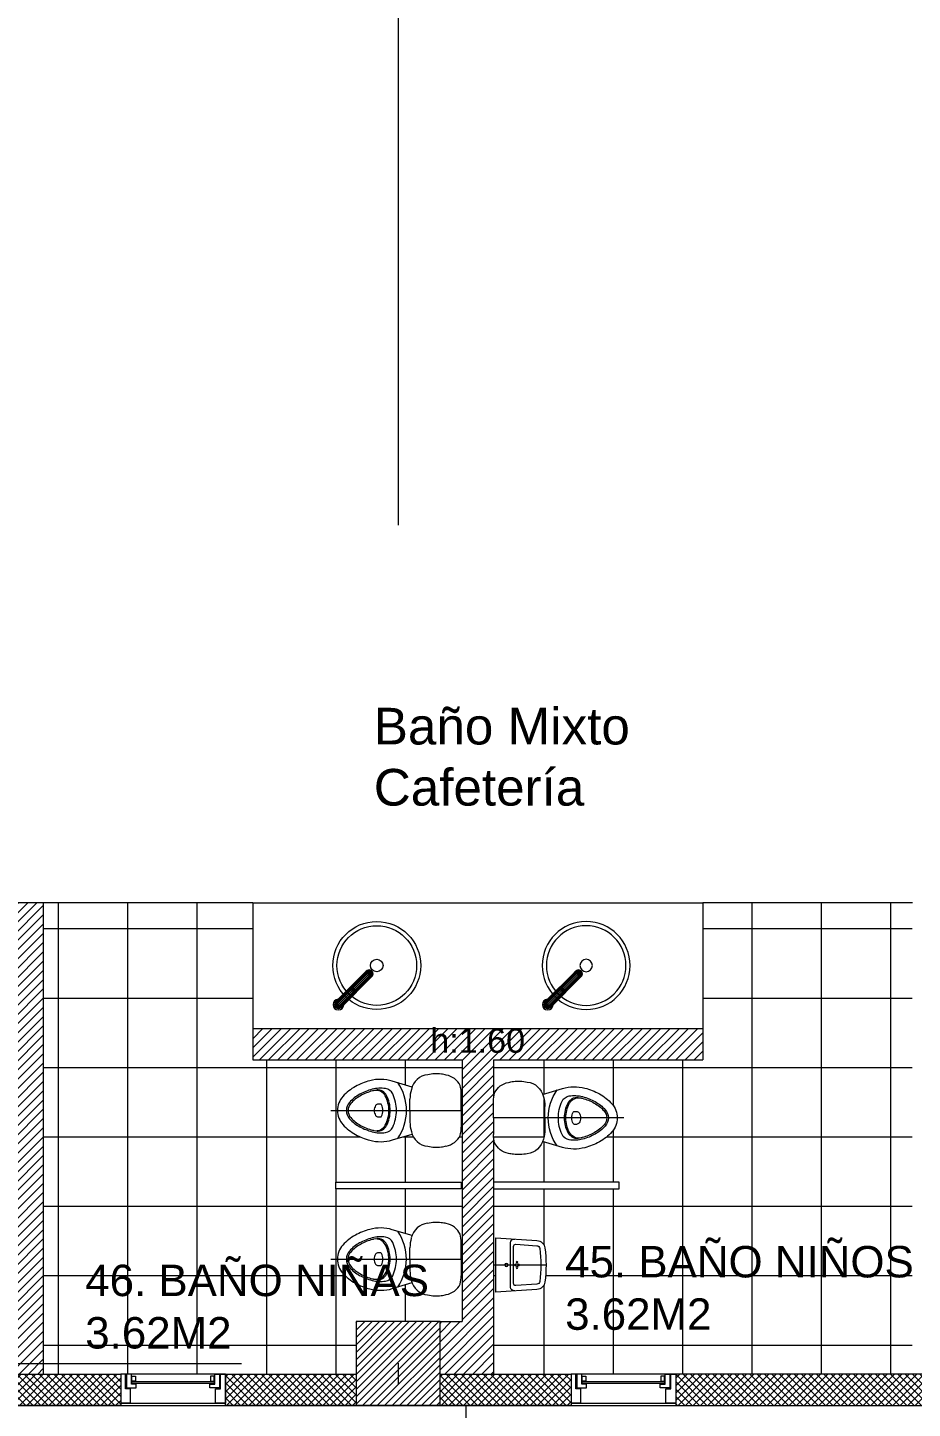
# Model space of a CAD drawing. Extents: x 98839 to 99031, y 101876 to 101926.
# Drawn here: x 98873.86 to 98878.09, y 101884.74 to 101891.33 of the extents above; entities that cross this region are included whole.
import ezdxf

# ---------------------------------------------------------------- set-up
doc = ezdxf.new("R2010")
doc.units = 0
doc.header["$LTSCALE"] = 8
doc.header["$MEASUREMENT"] = 0
doc.linetypes.add('DASHDOTX2', pattern=[2, 1, -0.5, 0, -0.5])
doc.linetypes.add('HIDDEN', pattern=[0.375, 0.25, -0.125])
doc.layers.get('0').update_dxf_attribs({"linetype": 'CONTINUOUS', "lineweight": 9})
for name, color, linetype, lineweight in [('A_CARP-MAD', 46, 'CONTINUOUS', 18), ('A_CARP-MET', 126, 'CONTINUOUS', 18), ('A_CLRA-YESO', 71, 'CONTINUOUS', 18), ('A_COLS', 1, 'CONTINUOUS', 20), ('A_EJES', 75, 'DASHDOTX2', 5), ('A_MUEB-FIJO', 3, 'CONTINUOUS', 15), ('A_MURO', 7, 'CONTINUOUS', 20), ('A_PISO-ACHU', 251, 'CONTINUOUS', 0), ('A_PISO-GRAN', 250, 'CONTINUOUS', 0), ('A_TEXT', 154, 'CONTINUOUS', 0), ('A_VENT', 124, 'CONTINUOUS', 18), ('Arq_Muebles_Fijos', 252, 'CONTINUOUS', 15), ('MOBILIARIO', 3, 'CONTINUOUS', 15), ('MUROS', 7, 'CONTINUOUS', 5), ('PROYECCION-ALTA', 9, 'HIDDEN', 0)]:
    doc.layers.add(name, color=color, linetype=linetype, lineweight=lineweight)
doc.styles.add('DIM', font='arial.ttf')
pattern_1 = [(45, (0, 0), (-0.022097086912, 0.022097086912), [])]

# ---------------------------------------------------------------- blocks, each defined once
blk = doc.blocks.new('LAVAMANOS_NAL 2')
at = {"layer": 'MOBILIARIO', "color": 3}
for radius in [0.21, 0.19, 0.03]:
    blk.add_circle((0, 0), radius, dxfattribs=at)
blk = doc.blocks.new('sanit planta niños 25 JUNIO')
at = {"layer": 'MOBILIARIO'}
for p, q in [((0, 0), (-0.0794, 0)), ((0, 0), (0.0794, 0)), ((0, -0.6231), (0, 0)), ((-0.1121, -0.2346), (-0.1406, -0.3294)), ((0, -0.2452), (-0.0547, -0.2452)), ((0, -0.2452), (0.0547, -0.2452)), ((0.1407, -0.3293), (0.1122, -0.2346)), ((-0.0308, -0.3869), (-0.0308, -0.3962)), ((0.0309, -0.3962), (0.0309, -0.3869))]:
    blk.add_line(p, q, dxfattribs=at)
for centre, radius, start, end in [((-0.0794, -0.1422), 0.1422, 90.00182, 106.10126), ((0.0794, -0.1422), 0.1422, 73.89874, 89.99818), ((-0.0807, -0.0871), 0.09, 115.06996, 170.1707), ((0.0807, -0.0871), 0.09, 9.8293, 64.93004), ((0.0251, -0.1189), 0.2003, 173.22012, 192.00698), ((-0.0605, -0.1048), 0.1137, 163.12305, 175.19805), ((0.0605, -0.1048), 0.1137, 4.80195, 16.87695), ((-0.025, -0.1189), 0.2003, 347.99302, 6.77988), ((-0.0823, -0.1515), 0.0891, 185.84827, 257.92215), ((0.0823, -0.1515), 0.0891, 282.07785, 354.15173), ((0, -0.4948), 0.2331, 90.00415, 124.90857), ((-0.0547, -0.0803), 0.1649, 253.7382, 269.99817), ((0, -0.4948), 0.2331, 55.09962, 90.00404), ((0.0547, -0.0803), 0.1649, 270.00183, 286.2618), ((0.0495, -0.3858), 0.1983, 163.47367, 194.86383), ((-0.0595, -0.369), 0.0458, 115.31072, 171.24284), ((0, -0.4948), 0.185, 90.00392, 115.31106), ((0, -0.4948), 0.185, 64.69713, 90.00427), ((0.0595, -0.369), 0.0458, 8.76535, 64.69747), ((-0.0494, -0.3858), 0.1983, 345.14436, 16.53451), ((0.0495, -0.3858), 0.1561, 171.24415, 194.86369), ((-0.0474, -0.403), 0.052, 117.32786, 181.00091), ((-0.0461, -0.4074), 0.0502, 117.83819, 192.7538), ((0, -0.4948), 0.1553, 90.00409, 117.32783), ((0, -0.4948), 0.149, 90.00415, 117.83792), ((-0.024, -0.3869), 0.00676, 116.97441, 180.00409), ((0, -0.4342), 0.0598, 90.00379, 116.97254), ((0, -0.4948), 0.1553, 62.68036, 90.00409), ((0, -0.4948), 0.149, 62.17027, 90.00404), ((0, -0.4342), 0.0598, 63.03565, 90.0044), ((0.0241, -0.3869), 0.00676, 0.00409, 63.03378), ((0.0462, -0.4074), 0.0502, 347.25439, 62.17), ((0.0475, -0.403), 0.052, 359.00728, 62.68032), ((-0.0494, -0.3858), 0.1561, 345.14449, 8.76404), ((0.1531, -0.3583), 0.3055, 194.8653, 208.84963), ((0.1531, -0.3583), 0.2632, 194.86295, 208.84824), ((0.0491, -0.3857), 0.1479, 192.81784, 194.9232), ((0.1531, -0.3583), 0.2554, 194.86588, 208.85022), ((-0.0154, -0.3962), 0.0154, 180.18807, 237.92092), ((0, -0.3716), 0.0444, 237.92051, 270.00407), ((0, -0.3716), 0.0444, 270.00411, 302.08767), ((0.0154, -0.3962), 0.0154, 302.08727, 359.82011), ((-0.153, -0.3583), 0.2554, 331.15796, 345.14231), ((-0.153, -0.3583), 0.2632, 331.15995, 345.14524), ((-0.0491, -0.3857), 0.1479, 345.08499, 347.19035), ((-0.153, -0.3583), 0.3055, 331.15856, 345.14289), ((0.0861, -0.3952), 0.229, 208.84819, 227.99853), ((0.0861, -0.3952), 0.1867, 208.84875, 227.99866), ((0.0861, -0.3952), 0.1789, 208.84941, 227.99922), ((-0.086, -0.3952), 0.1789, 312.00897, 331.15878), ((-0.086, -0.3952), 0.1867, 312.00953, 331.15944), ((-0.086, -0.3952), 0.229, 312.00966, 331.16), ((0, -0.4908), 0.1004, 227.99889, 270.0041), ((0, -0.4908), 0.0581, 227.99884, 270.00408), ((0, -0.4908), 0.0503, 227.99883, 270.00407), ((0, -0.4908), 0.0503, 270.00412, 312.00936), ((0, -0.4908), 0.0581, 270.00411, 312.00935), ((0, -0.4908), 0.1004, 270.00409, 312.0093)]:
    blk.add_arc(centre, radius, start, end, dxfattribs=at)
blk = doc.blocks.new('*U475')
blk.add_wipeout([(-0.3621, 0.6142), (-0.2628, 0.6128), (-0.234, 0.6035), (-0.2058, 0.5758), (-0.1928, 0.5424), (-0.1869, 0.4953), (-0.1945, 0.4374), (-0.2055, 0.4136), (-0.2288, 0.3897), (-0.2498, 0.3788), (-0.2172, 0.2679), (-0.2133, 0.2313), (-0.2152, 0.2006), (-0.2199, 0.1775), (-0.2275, 0.1531), (-0.2585, 0.0906), (-0.2729, 0.0716), (-0.2843, 0.059), (-0.2949, 0.0488), (-0.3032, 0.0421), (-0.315, 0.0347), (-0.3261, 0.0297), (-0.3621, 0.023), (-0.4049, 0.0326), (-0.4348, 0.0539), (-0.4525, 0.0729), (-0.4734, 0.1027), (-0.5016, 0.1679), (-0.5082, 0.1952), (-0.5094, 0.2531), (-0.5034, 0.2829), (-0.4908, 0.3248), (-0.4745, 0.3788), (-0.4962, 0.3902), (-0.5107, 0.4032), (-0.5285, 0.4332), (-0.5344, 0.4605), (-0.5374, 0.4935), (-0.5346, 0.5294), (-0.524, 0.5722), (-0.5171, 0.578), (-0.5035, 0.5935), (-0.4882, 0.6048), (-0.4688, 0.6115), (-0.4564, 0.6134), (-0.4441, 0.6139)]).dxf.layer = 'MOBILIARIO'
at = {"layer": 'MOBILIARIO'}
blk.add_blockref('sanit planta niños 25 JUNIO', (-0.3621, 0.6142), dxfattribs=at)
blk = doc.blocks.new('orinal planta niños 25 JUNIO')
at = {"layer": 'MOBILIARIO'}
for p, q in [((0.13, 0), (-0.13, 0)), ((0, 0.0109), (0, -0.24)), ((0.1062, -0.07), (-0.1062, -0.07)), ((-0.0985, -0.0957), (-0.0918, -0.1955)), ((0.0885, -0.085), (-0.0885, -0.085)), ((0.0918, -0.1955), (0.0985, -0.0957))]:
    blk.add_line(p, q, dxfattribs=at)
blk.add_lwpolyline([(-0.13, 0), (-0.1168, -0.1968, 0.367694), (-0.0816, -0.2348, 0.063622), (0.0816, -0.2348, 0.367694), (0.1168, -0.1968), (0.13, 0)], format="xyb", dxfattribs=at)
for centre, radius in [((0, -0.051), 0.0075), ((-0.0125, -0.1011), 0.004), ((0, -0.0936), 0.004), ((0, -0.1086), 0.004), ((0.0125, -0.1011), 0.004)]:
    blk.add_circle(centre, radius, dxfattribs=at)
for centre, radius, start, end in [((-0.1046, -0.0893), 0.0193, 94.70755, 184.37723), ((-0.0885, -0.095), 0.01, 90, 183.83756), ((0.0885, -0.095), 0.01, 356.16244, 90), ((0.1046, -0.0893), 0.0193, 355.62277, 85.29245), ((-0.0768, -0.1951), 0.015, 181.46697, 261.97583), ((0.0768, -0.1951), 0.015, 278.02417, 358.53303), ((0, 0.404), 0.619, 262.67417, 277.32583)]:
    blk.add_arc(centre, radius, start, end, dxfattribs=at)
blk = doc.blocks.new('*U478')
blk.add_wipeout([(-0.1656, 0.24), (0.0944, 0.24), (0.0812, 0.0432), (0.0727, 0.0202), (0.0642, 0.0122), (0.0499, 0.0058), (0.0265, 0.003), (-0.0548, 0.0003), (-0.107, 0.004), (-0.1238, 0.0066), (-0.1475, 0.0256), (-0.1521, 0.0394), (-0.1556, 0.0905)]).dxf.layer = 'MOBILIARIO'
at = {"layer": 'MOBILIARIO'}
blk.add_blockref('orinal planta niños 25 JUNIO', (-0.0356, 0.24), dxfattribs=at)
blk = doc.blocks.new('griferia')
at = {"layer": 'MOBILIARIO', "color": 8, "linetype": 'Continuous'}
for points in [[(-0.2262, 0), (-0.1055, 0)], [(-0.2251, 0.0064), (-0.1058, 0.0064)], [(-0.2225, 0.0113), (-0.1065, 0.0113)], [(-0.2195, 0.0144), (-0.1071, 0.0144)], [(-0.2158, 0.0168), (-0.1077, 0.0168)], [(0, 0.0188), (-0.2074, 0.0188)], [(-0.2074, -0.0188), (0, -0.0188), (0, 0.0188)], [(-0.0947, 0.0168), (0, 0.0168)], [(-0.0941, 0.0144), (0, 0.0144)], [(-0.0934, 0.0113), (0, 0.0113)], [(-0.0928, 0.0064), (0, 0.0064)], [(-0.0925, 0), (0, 0)], [(0.0144, -0.012), (0.0144, 0.012)], [(0.0158, -0.0102), (0.0158, 0.0102)], [(0.0172, -0.0077), (0.0172, 0.0077)], [(0.0184, -0.0036), (0.0184, 0.0036)], [(-0.2251, -0.0064), (-0.1058, -0.0064)], [(-0.2225, -0.0113), (-0.1065, -0.0113)], [(-0.2195, -0.0144), (-0.1071, -0.0144)], [(-0.2158, -0.0168), (-0.1077, -0.0168)], [(-0.0947, -0.0168), (0, -0.0168)], [(-0.0941, -0.0144), (0, -0.0144)], [(-0.0934, -0.0113), (0, -0.0113)], [(-0.0928, -0.0064), (0, -0.0064)]]:
    blk.add_lwpolyline(points, dxfattribs=at)
for centre, radius, start, end in [((-0.2074, 0), 0.0188, 90, 270), ((-0.2041, 0), 0.0191, 100.05302, 259.94698), ((-0.1992, 0), 0.0197, 107.56265, 252.43735), ((-0.1939, 0), 0.0206, 114.27809, 245.72191), ((-0.1891, 0), 0.0217, 119.98244, 240.01756), ((-0.1838, 0), 0.0231, 125.48648, 234.51352), ((-0.1763, 0), 0.0261, 134.01235, 225.98765), ((-0.1704, 0), 0.0649, 343.1568, 16.8432), ((-0.1676, 0), 0.0649, 343.1568, 16.8432), ((-0.1648, 0), 0.0649, 343.1568, 16.8432), ((-0.1624, 0), 0.0649, 343.1568, 16.8432), ((-0.1596, 0), 0.0649, 343.1568, 16.8432), ((-0.1573, 0), 0.0649, 343.1568, 16.8432), ((0, 0), 0.0255, 227.45266, 132.54734), ((0, 0), 0.0188, 270, 90), ((-0.0657, 0), 0.0684, 344.04274, 15.95726), ((-0.0581, 0), 0.0635, 342.97607, 17.02393), ((-0.0615, 0), 0.0693, 344.94198, 15.05802), ((-0.0431, 0), 0.0537, 341.42476, 18.57524), ((-0.0414, 0), 0.0543, 343.37048, 16.62952), ((-0.0458, 0), 0.0603, 346.8545, 13.1455)]:
    blk.add_arc(centre, radius, start, end, dxfattribs=at)
blk = doc.blocks.new('A$C578C46C9')
at = {"layer": 'MOBILIARIO', "color": 8}
blk.add_blockref('griferia', (-0.0255, 0), dxfattribs=at)
blk = doc.blocks.new('*U792')
at = {"layer": 'A_CARP-MAD'}
blk.add_lwpolyline([(0.1397, -0.0466), (0.0701, -0.0466), (0.0701, -0.0232), (0, -0.0232), (0, 0), (0.1397, 0)], dxfattribs=at)
for points in [[(0, -0.0279), (0.0652, -0.0279), (0.0652, -0.0744), (0.0479, -0.0744), (0.0479, -0.0511), (0, -0.0511)], [(0, -0.0279), (0.0652, -0.0279), (0.0652, -0.0744), (0.0479, -0.0744), (0.0479, -0.0511), (0, -0.0511)], [(0.0333, -0.0713), (0.0333, -0.0538), (0.0104, -0.0538), (0.0104, -0.0713)], [(0, -0.4721), (0.0652, -0.4721), (0.0652, -0.4256), (0.0479, -0.4256), (0.0479, -0.4489), (0, -0.4489)], [(0, -0.4768), (0, -0.5), (0.1397, -0.5), (0.1397, -0.4534), (0.0701, -0.4534), (0.0701, -0.4768)], [(0.0333, -0.4287), (0.0333, -0.4462), (0.0104, -0.4462), (0.0104, -0.4287)]]:
    blk.add_lwpolyline(points, close=True, dxfattribs=at)
at = {"layer": 'A_CARP-MET'}
blk.add_line((0.1397, -0.0466), (0.1397, 0), dxfattribs=at)
blk.add_lwpolyline([(0.0333, -0.0713), (0.0333, -0.0538), (0.0104, -0.0538), (0.0104, -0.0713)], close=True, dxfattribs=at)
at = {"layer": 'A_VENT'}
for p, q in [((0, -0.5), (0, 0)), ((0.1397, 0), (0.1397, -0.5))]:
    blk.add_line(p, q, dxfattribs=at)
blk.add_lwpolyline([(0.0361, -0.0538), (0.0361, -0.4462), (0.0454, -0.4462), (0.0454, -0.0538)], close=True, dxfattribs=at)

msp = doc.modelspace()

# ---------------------------------------------------------------- hatches: boundary and pattern name
at = {"layer": 'A_CLRA-YESO', "true_color": 0x57ad00}
h = msp.add_hatch(dxfattribs=at)
h.set_pattern_fill('ANSI31', color=74, scale=0.25)
h.set_pattern_definition(pattern_1)
h.paths.add_polyline_path([(98873.9384, 101887.1554), (98873.7384, 101887.1554), (98873.7384, 101887.0054), (98873.7884, 101887.0054), (98873.7884, 101886.4508), (98873.7884, 101886.4508), (98873.7884, 101886.073), (98873.7884, 101884.9054), (98873.9384, 101884.9054)])
at = {"layer": 'A_CLRA-YESO', "true_color": 0xd10000}
h = msp.add_hatch(dxfattribs=at)
h.set_pattern_fill('ANSI37', color=12, scale=0.2)
h.set_pattern_definition([(45, (0, 0), (-0.0176776695297, 0.0176776695297), []), (135, (0, 0), (-0.0176776695297, -0.0176776695297), [])])
h.paths.add_polyline_path([(98872.6581, 101884.9054), (98871.3581, 101884.9031), (98871.3581, 101884.7554), (98872.6581, 101884.7554)])
h.paths.add_polyline_path([(98879.7847, 101884.9031), (98878.74, 101884.9031), (98878.74, 101884.7554), (98879.7847, 101884.7554)])
h.paths.add_polyline_path([(98880.6847, 101884.9031), (98880.2847, 101884.9031), (98880.2847, 101884.7554), (98880.6847, 101884.7554)])
h.paths.add_polyline_path([(98883.5597, 101884.9031), (98881.4847, 101884.9031), (98881.4847, 101884.7554), (98883.5597, 101884.7554)])
h.paths.add_polyline_path([(98884.7097, 101884.9031), (98884.5597, 101884.9031), (98884.5597, 101884.7554), (98884.7097, 101884.7554)])
h.paths.add_polyline_path([(98887.9597, 101884.9031), (98887.2597, 101884.9031), (98887.2597, 101884.7554), (98887.2597, 101884.7554), (98887.9597, 101884.7554)])
h.paths.add_polyline_path([(98888.5597, 101884.9031), (98887.9597, 101884.9031), (98887.9597, 101884.7554), (98888.5597, 101884.7554)])
h.paths.add_polyline_path([(98874.3081, 101884.7554), (98874.3081, 101884.9031), (98873.1581, 101884.9031), (98873.1581, 101884.7554)])
h.paths.add_polyline_path([(98874.8081, 101884.9031), (98874.8081, 101884.7554), (98875.4331, 101884.7554), (98875.4331, 101884.9031)])
h.paths.add_polyline_path([(98876.4589, 101884.7554), (98876.4589, 101884.9031), (98875.8331, 101884.9031), (98875.8331, 101884.7554)])
h.paths.add_polyline_path([(98876.9589, 101884.9031), (98876.9589, 101884.7554), (98878.24, 101884.7554), (98878.24, 101884.9031)])
at = {"layer": 'A_PISO-ACHU'}
h = msp.add_hatch(dxfattribs=at)
h.set_pattern_fill('ANSI31', color=256, scale=0.2)
h.set_pattern_definition([(45, (-164.107538, 0), (-0.0176776695297, 0.0176776695297), [])])
h.paths.add_polyline_path([(98875.4331, 101885.1555), (98875.4331, 101884.7555), (98875.8331, 101884.7555), (98875.8331, 101885.1555)])
h.paths.add_polyline_path([(98870.9581, 101885.1554), (98870.9581, 101884.7554), (98871.3581, 101884.7554), (98871.3581, 101885.1554)])
h.paths.add_polyline_path([(98880.6847, 101885.1555), (98880.6847, 101884.7555), (98881.0847, 101884.7555), (98881.0847, 101885.1555)])
h.paths.add_polyline_path([(98881.0847, 101885.1555), (98881.0847, 101884.7555), (98881.4847, 101884.7555), (98881.4847, 101885.1555)])

# ---------------------------------------------------------------- linework, layer by layer
at = {"layer": 'A_CARP-MET'}
for points in [[(98875.9348, 101885.7898), (98875.3348, 101885.7898), (98875.3348, 101885.8218), (98875.9348, 101885.8218)], [(98876.0884, 101885.7898), (98876.6884, 101885.7898), (98876.6884, 101885.8218), (98876.0884, 101885.8218)]]:
    msp.add_lwpolyline(points, close=True, dxfattribs=at)
at = {"layer": 'A_COLS'}
msp.add_lwpolyline([(98875.4331, 101885.1555), (98875.4331, 101884.7555), (98875.8331, 101884.7555), (98875.8331, 101885.1555)], close=True, dxfattribs=at)
at = {"layer": 'A_EJES'}
for p, q in [((98875.6331, 101896.9579), (98875.6331, 101881.9951)), ((98866.8844, 101884.9554), (98894.6808, 101884.9554))]:
    msp.add_line(p, q, dxfattribs=at)
at = {"layer": 'A_MUEB-FIJO'}
for p, q in [((98874.9384, 101887.1554), (98877.0884, 101887.1554)), ((98874.9384, 101887.1554), (98874.9384, 101886.5554)), ((98877.0884, 101887.1554), (98877.0884, 101886.5554))]:
    msp.add_line(p, q, dxfattribs=at)
at = {"layer": 'A_MURO'}
for p, q in [((98873.9384, 101887.1554), (98873.7384, 101887.1554)), ((98873.9384, 101887.1554), (98873.9384, 101884.9054)), ((98874.9384, 101886.5554), (98877.0884, 101886.5554)), ((98874.9384, 101886.5554), (98874.9384, 101886.4054)), ((98877.0884, 101886.5554), (98877.0884, 101886.4054)), ((98874.9384, 101886.4054), (98875.9384, 101886.4054)), ((98875.9384, 101886.4054), (98875.9384, 101885.1555)), ((98876.0884, 101886.4054), (98877.0884, 101886.4054)), ((98876.0884, 101886.4054), (98876.0884, 101884.9054))]:
    msp.add_line(p, q, dxfattribs=at)
for points in [[(98873.7884, 101884.9054), (98873.1581, 101884.9054), (98873.1581, 101884.7554), (98874.3081, 101884.7554)], [(98873.7884, 101884.9054), (98874.3081, 101884.9054), (98874.3081, 101884.7554), (98873.5581, 101884.7554)], [(98875.8331, 101884.9054), (98876.4589, 101884.9054), (98876.4589, 101884.7554), (98874.8081, 101884.7554), (98874.8081, 101884.9054), (98875.4331, 101884.9054)], [(98878.24, 101884.9054), (98876.9589, 101884.9054), (98876.9589, 101884.7554), (98878.24, 101884.7554)]]:
    msp.add_lwpolyline(points, dxfattribs=at)
at = {"layer": 'A_PISO-GRAN'}
msp.add_lwpolyline([(98890.5847, 101884.7554), (98890.5847, 101882.0054), (98882.1598, 101882.0048), (98882.1598, 101883.6554), (98870.9582, 101883.6555), (98870.9582, 101884.7554)], close=True, dxfattribs=at)
msp.add_lwpolyline([(98875.9585, 101883.6555), (98875.9585, 101884.7554)], dxfattribs=at)
at = {"layer": 'MUROS'}
msp.add_line((98875.8331, 101885.1555), (98875.9384, 101885.1555), dxfattribs=at)
at = {"layer": 'PROYECCION-ALTA'}
for p, q in [((98874.9384, 101887.1554), (98873.9384, 101887.1554)), ((98878.09, 101887.1554), (98877.0884, 101887.1554))]:
    msp.add_line(p, q, dxfattribs=at)

# ---------------------------------------------------------------- block references
at = {"layer": 'A_MUEB-FIJO', "rotation": 327.4509476382729}
msp.add_blockref('LAVAMANOS_NAL 2', (98875.531, 101886.8554), dxfattribs=at)
at = {"layer": 'A_MUEB-FIJO', "xscale": -1, "rotation": 32.54905236172724}
msp.add_blockref('LAVAMANOS_NAL 2', (98876.531, 101886.8554), dxfattribs=at)
at = {"layer": 'A_VENT', "xscale": -1, "rotation": 90}
for p in [(98874.3081, 101884.9054), (98876.4589, 101884.9054)]:
    msp.add_blockref('*U792', p, dxfattribs=at)
at = {"layer": 'Arq_Muebles_Fijos', "rotation": 224.9999999999999}
for p in [(98875.3297, 101886.6511), (98876.3297, 101886.6511)]:
    msp.add_blockref('A$C578C46C9', p, dxfattribs=at)

# ---------------------------------------------------------------- texts
at = {"layer": 'A_TEXT', "attachment_point": 1, "style": 'DIM'}
for s, insert, char_height, width in [('Baño Mixto\\PCafetería', (98875.5168, 101888.0855), 0.175, 2.003368), ('h:1.60', (98875.7863, 101886.5554), 0.11665, 2.742272), ('45. BAÑO NIÑOS\\P3.62M2', (98876.4307, 101885.5167), 0.15, 2.003368)]:
    msp.add_mtext(s, dxfattribs=dict(at, insert=insert, char_height=char_height, width=width))

# ---------------------------------------------------------------- next in the draw order: block references
at = {"rotation": 270.0067856377459}
for p in [(98875.3206, 101885.8012), (98875.3204, 101885.0918)]:
    msp.add_blockref('*U475', p, dxfattribs=at)
at = {"xscale": -1, "rotation": 89.9984632466607}
for name, p in [('*U475', (98876.7026, 101885.7661)), ('*U478', (98876.3393, 101885.3906))]:
    msp.add_blockref(name, p, dxfattribs=at)

# ---------------------------------------------------------------- next in the draw order: hatches: boundary and pattern name
at = {"layer": 'A_CLRA-YESO', "true_color": 0x57ad00}
h = msp.add_hatch(dxfattribs=at)
h.set_pattern_fill('ANSI31', color=74, scale=0.25)
h.set_pattern_definition(pattern_1)
h.paths.add_polyline_path([(98877.0884, 101886.5554), (98874.9384, 101886.5554), (98874.9384, 101886.4054), (98875.9384, 101886.4054), (98875.9384, 101885.1555), (98875.8331, 101885.1555), (98875.8331, 101884.9054), (98876.0884, 101884.9054), (98876.0884, 101886.4054), (98877.0884, 101886.4054)])
at = {"layer": 'A_PISO-ACHU'}
h = msp.add_hatch(dxfattribs=at)
h.set_pattern_fill('NET', color=256, scale=2.65, angle=360)
h.set_pattern_definition([(0, (-164.10754, 6.78747), (8e-17, 0.33125), []), (90, (-164.10754, 6.78747), (-0.33125, 1e-16), [])])
h.paths.add_polyline_path([(98875.9384, 101886.4054), (98874.9384, 101886.4054), (98874.9384, 101887.1554), (98873.9384, 101887.1554), (98873.9384, 101884.9054), (98875.4331, 101884.9054), (98875.4331, 101885.1555), (98875.9384, 101885.1555)])
h.paths.add_polyline_path([(98875.3348, 101885.8218), (98875.9348, 101885.8218), (98875.9348, 101885.7898), (98875.3348, 101885.7898)], flags=16)
h.paths.add_polyline_path([(98875.3436, 101886.1633, -0.185366), (98875.3693, 101886.2305, -0.084505), (98875.4296, 101886.2782, -0.060525), (98875.498, 101886.3056, -0.13786), (98875.6054, 101886.3041), (98875.6994, 101886.2758, -0.288691), (98875.7741, 101886.3343, -0.082618), (98875.8398, 101886.3373, -0.05166), (98875.8628, 101886.3328, -0.245517), (98875.9291, 101886.2823, -0.069576), (98875.9347, 101886.2433), (98875.9347, 101886.1634), (98875.9347, 101886.0845, -0.071182), (98875.9292, 101886.0446, -0.245186), (98875.863, 101885.9941, -0.052852), (98875.8394, 101885.9896, -0.082082), (98875.7742, 101885.9925, -0.288647), (98875.6994, 101886.051), (98875.6069, 101886.0232, -0.139809), (98875.4981, 101886.0211, -0.060525), (98875.4297, 101886.0485, -0.084505), (98875.3694, 101886.0961, -0.185366)], flags=16)
h.paths.add_polyline_path([(98875.3692, 101885.5211, -0.084505), (98875.4294, 101885.5688, -0.060525), (98875.4979, 101885.5962, -0.13786), (98875.6052, 101885.5946), (98875.6992, 101885.5664, -0.288691), (98875.774, 101885.6249, -0.082618), (98875.8396, 101885.6278, -0.05166), (98875.8627, 101885.6234, -0.245517), (98875.929, 101885.5728, -0.069576), (98875.9345, 101885.5339), (98875.9346, 101885.454), (98875.9346, 101885.3751, -0.071182), (98875.929, 101885.3352, -0.245186), (98875.8628, 101885.2846, -0.052852), (98875.8393, 101885.2801, -0.082082), (98875.774, 101885.2831, -0.288647), (98875.6992, 101885.3416), (98875.6067, 101885.3137, -0.139809), (98875.4979, 101885.3117, -0.060525), (98875.4295, 101885.3391, -0.084505), (98875.3692, 101885.3867, -0.185366), (98875.3434, 101885.4539, -0.185366)], flags=16)
h.paths.add_polyline_path([(98875.3858, 101886.1633, -0.185364), (98875.4008, 101886.2023, -0.083763), (98875.4494, 101886.2409, -0.060454), (98875.5083, 101886.2646, -0.104189), (98875.5725, 101886.2682, -0.250143), (98875.6071, 101886.2425, -0.110875), (98875.6249, 101886.1634, -0.110875), (98875.6072, 101886.0843, -0.250143), (98875.5725, 101886.0586, -0.104189), (98875.5083, 101886.0622, -0.060454), (98875.4495, 101886.0858, -0.083762), (98875.4008, 101886.1244, -0.185364)], flags=0)
h.paths.add_polyline_path([(98875.3936, 101886.1634, -0.186225), (98875.4067, 101886.1972, -0.085063), (98875.4542, 101886.2346, -0.060393), (98875.5113, 101886.2573, -0.00845), (98875.5161, 101886.2585, -0.340139), (98875.5718, 101886.2329, -0.121846), (98875.589, 101886.1634, -0.121846), (98875.5718, 101886.0939, -0.340151), (98875.5162, 101886.0683, -0.00845), (98875.5113, 101886.0695, -0.060394), (98875.4542, 101886.0922, -0.085063), (98875.4067, 101886.1296, -0.186225)], flags=0)
h.paths.add_polyline_path([(98875.4006, 101885.4928, -0.083763), (98875.4493, 101885.5315, -0.060454), (98875.5081, 101885.5551, -0.104189), (98875.5723, 101885.5588, -0.250143), (98875.607, 101885.533, -0.110875), (98875.6247, 101885.454, -0.110875), (98875.607, 101885.3749, -0.250143), (98875.5724, 101885.3492, -0.104189), (98875.5081, 101885.3528, -0.060454), (98875.4493, 101885.3764, -0.083762), (98875.4006, 101885.415, -0.185364), (98875.3857, 101885.4539, -0.185364)], flags=0)
h.paths.add_polyline_path([(98875.4065, 101885.4877, -0.085063), (98875.454, 101885.5251, -0.060393), (98875.5111, 101885.5479, -0.00845), (98875.516, 101885.5491, -0.340139), (98875.5716, 101885.5234, -0.121846), (98875.5888, 101885.454, -0.121846), (98875.5716, 101885.3845, -0.340151), (98875.516, 101885.3589, -0.00845), (98875.5111, 101885.36, -0.060394), (98875.454, 101885.3827, -0.085063), (98875.4065, 101885.4201, -0.186225), (98875.3935, 101885.4539, -0.186225)], flags=0)
h.paths.add_polyline_path([(98875.5187, 101886.1634, -0.140914), (98875.5255, 101886.187, -0.257371), (98875.5385, 101886.1942), (98875.5479, 101886.1942, -0.283862), (98875.5539, 101886.1905, -0.11804), (98875.5604, 101886.1634, -0.11804), (98875.5539, 101886.1363, -0.283862), (98875.5479, 101886.1326), (98875.5386, 101886.1325, -0.259088), (98875.5255, 101886.1398, -0.140914)], flags=0)
h.paths.add_polyline_path([(98875.5253, 101885.4776, -0.257371), (98875.5383, 101885.4848), (98875.5477, 101885.4848, -0.283862), (98875.5537, 101885.4811, -0.11804), (98875.5602, 101885.454, -0.11804), (98875.5537, 101885.4269, -0.283862), (98875.5477, 101885.4231), (98875.5384, 101885.4231, -0.259088), (98875.5253, 101885.4303, -0.140914), (98875.5185, 101885.454, -0.140914)], flags=0)
h.paths.add_polyline_path([(98878.0884, 101887.1554), (98877.0884, 101887.1554), (98877.0884, 101886.4054), (98876.0884, 101886.4054), (98876.0884, 101885.8218), (98876.6884, 101885.8218), (98876.6884, 101885.7898), (98876.0884, 101885.7898), (98876.0884, 101885.1555), (98876.0884, 101884.9054), (98876.5937, 101884.9054), (98878.0884, 101884.9054)])
h.paths.add_polyline_path([(98876.6538, 101886.061, -0.084505), (98876.5935, 101886.0134, -0.060525), (98876.525, 101885.986, -0.13786), (98876.4177, 101885.9876), (98876.3237, 101886.0159, 0.033488), (98876.327, 101886.0274, 0.07179), (98876.3336, 101886.074), (98876.3336, 101886.1283), (98876.3336, 101886.1835, 0.070332), (98876.327, 101886.2292, 0.033446), (98876.3237, 101886.2406), (98876.4163, 101886.2685, -0.139809), (98876.5251, 101886.2705, -0.060525), (98876.5935, 101886.2431, -0.084505), (98876.6538, 101886.1954, -0.185366), (98876.6796, 101886.1282, -0.185366)], flags=16)
h.paths.add_polyline_path([(98876.6224, 101886.0893, -0.083763), (98876.5737, 101886.0507, -0.060454), (98876.5148, 101886.027, -0.104189), (98876.4506, 101886.0234, -0.250143), (98876.416, 101886.0492, -0.110875), (98876.3982, 101886.1282, -0.110875), (98876.416, 101886.2073, -0.250143), (98876.4506, 101886.233, -0.104189), (98876.5149, 101886.2294, -0.060454), (98876.5737, 101886.2057, -0.083762), (98876.6224, 101886.1671, -0.185364), (98876.6373, 101886.1282, -0.185364)], flags=0)
h.paths.add_polyline_path([(98876.6164, 101886.0944, -0.085063), (98876.5689, 101886.057, -0.060393), (98876.5118, 101886.0343, -0.00845), (98876.507, 101886.0331, -0.340139), (98876.4514, 101886.0588, -0.121846), (98876.4342, 101886.1282, -0.121846), (98876.4514, 101886.1977, -0.340151), (98876.507, 101886.2233, -0.00845), (98876.5118, 101886.2221, -0.060394), (98876.569, 101886.1994, -0.085063), (98876.6164, 101886.162, -0.186225), (98876.6295, 101886.1282, -0.186225)], flags=0)
h.paths.add_polyline_path([(98876.4976, 101886.1046, -0.257371), (98876.4846, 101886.0974), (98876.4752, 101886.0974, -0.283862), (98876.4692, 101886.1011, -0.11804), (98876.4627, 101886.1282, -0.11804), (98876.4692, 101886.1553, -0.283862), (98876.4753, 101886.1591), (98876.4845, 101886.1591, -0.259088), (98876.4976, 101886.1518, -0.140914), (98876.5044, 101886.1282, -0.140914)], flags=0)
h.paths.add_polyline_path([(98876.3341, 101885.5079, -0.063622), (98876.3341, 101885.3446, -0.353379), (98876.298, 101885.3096), (98876.0993, 101885.2963), (98876.0993, 101885.5563), (98876.296, 101885.5431, -0.367694)], flags=16)
h.paths.add_polyline_path([(98876.3093, 101885.3477, -0.35019), (98876.296, 101885.3345), (98876.1949, 101885.3277, -0.43397), (98876.1843, 101885.3377), (98876.1843, 101885.5148, -0.43397), (98876.1949, 101885.5248), (98876.2947, 101885.5181, -0.373587), (98876.3093, 101885.5048, -0.063713)], flags=0)
h.paths.add_polyline_path([(98876.2038, 101885.4263, -1), (98876.2118, 101885.4263, -1)], flags=0)
h.paths.add_polyline_path([(98876.1963, 101885.4388, -1), (98876.2043, 101885.4388, -1)], flags=0)
h.paths.add_polyline_path([(98876.1963, 101885.4138, -1), (98876.2043, 101885.4138, -1)], flags=0)
h.paths.add_polyline_path([(98876.1888, 101885.4263, -1), (98876.1968, 101885.4263, -1)], flags=0)
h.paths.add_polyline_path([(98876.1428, 101885.4263, -1), (98876.1578, 101885.4263, -1)], flags=0)

# ---------------------------------------------------------------- next in the draw order: texts
at = {"layer": 'A_TEXT', "insert": (98874.1386, 101885.4274), "char_height": 0.15, "width": 2.003368, "attachment_point": 1, "style": 'DIM'}
msp.add_mtext('46. BAÑO NIÑAS\\P3.62M2', dxfattribs=at)

doc.saveas('drawing.dxf')
